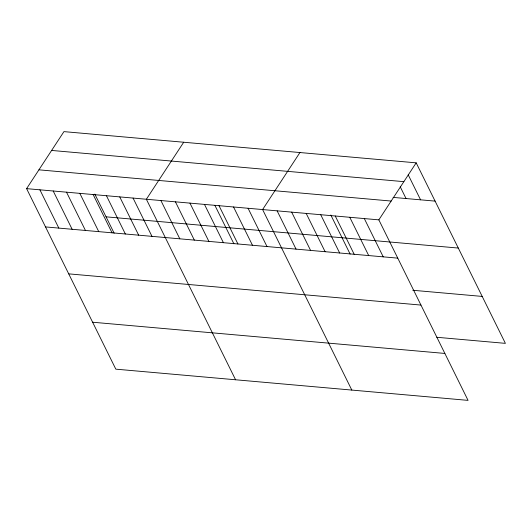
<?xml version="1.0" encoding="UTF-8"?>
<svg xmlns="http://www.w3.org/2000/svg" width="532" height="532" viewBox="0 0 532 532"><rect width="100%" height="100%" fill="white"/><g stroke="black" fill="none" stroke-linecap="round" stroke-linejoin="round"><path stroke-width="0.8" d="M26.6 188.641L378.844 219.862L468.06 400.377L115.816 369.155L26.6 188.641L63.94 131.623L416.184 162.845L505.4 343.359L436.785 337.275M183.7 142.237L146.367 199.261L235.576 379.775M299.942 152.538L262.602 209.561L351.818 390.076M378.844 219.862L416.184 162.845M51.617 150.436L403.861 181.658M393.121 197.392L435.103 201.116M38.922 169.828L391.166 201.049M106.054 216.83L458.298 248.058M45.513 226.918L397.763 258.14M412.779 290.266L482.198 296.417M68.714 273.854L420.958 305.075M92.615 322.219L444.865 353.441M408.204 174.802L420.573 199.826M400.217 186.765L406.042 198.542M364.314 218.579L383.233 256.85M349.783 217.289L368.703 255.56M335.253 215.999L354.172 254.276M330.818 215.014L350.142 254.11M320.723 214.715L339.642 252.986M306.193 213.425L325.112 251.696M291.662 212.135L310.582 250.412M277.132 210.852L296.051 249.122M248.072 208.271L266.991 246.549M233.548 206.988L252.461 245.259M219.018 205.698L237.93 243.969M214.941 205.445L233.9 243.809M204.488 204.408L223.4 242.685M189.957 203.124L208.87 241.395M175.427 201.834L194.34 240.105M160.897 200.544L179.809 238.821M133.06 198.077L151.972 236.354M119.747 196.9L138.666 235.171M106.44 195.723L125.359 233.994M94.816 194.094L114.134 233.189M93.133 194.539L112.053 232.817M79.827 193.362L98.746 231.633M66.52 192.185L85.439 230.456M53.213 191.001L72.133 229.279M39.907 189.824L58.826 228.095"/></g></svg>
